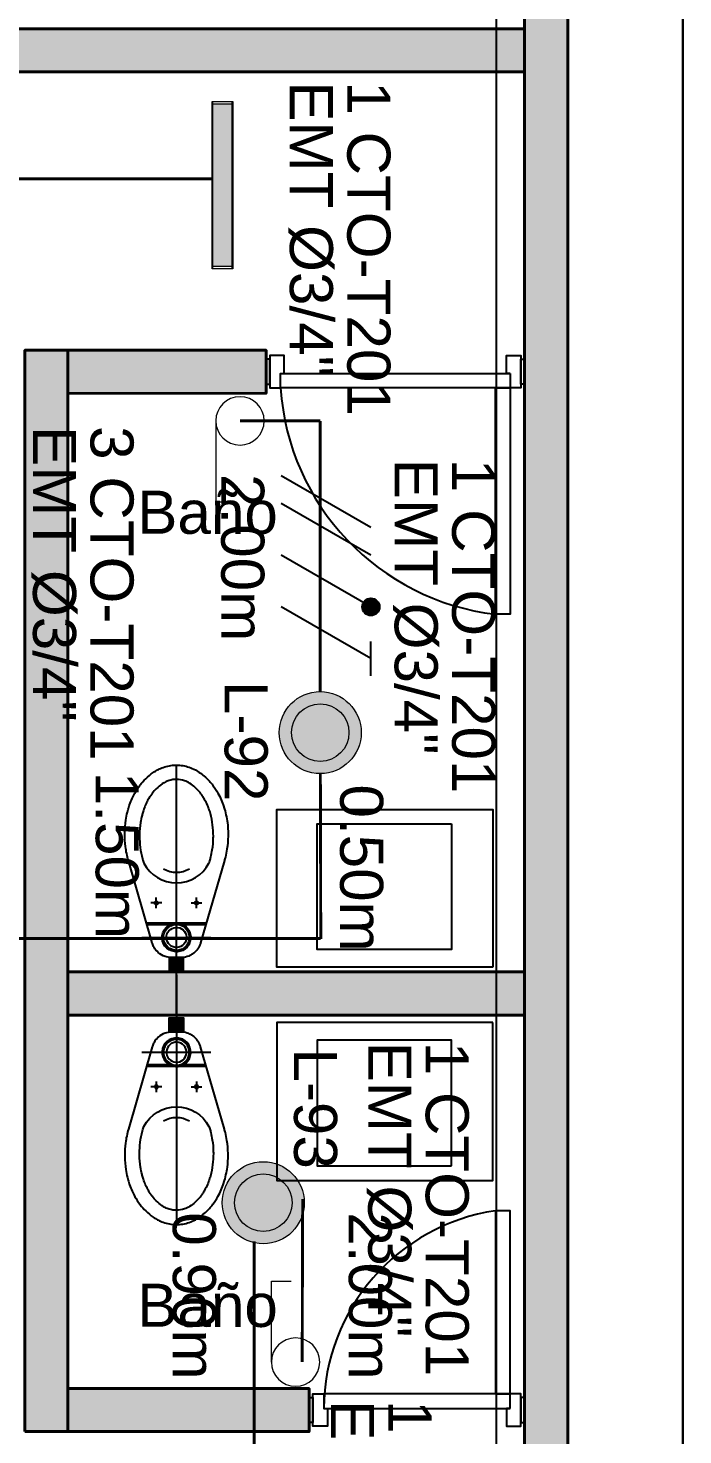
# Model space of a CAD drawing. Header units: metres. Extents: x 81 to 650, y -25 to 177.
# Drawn here: x 176.702 to 178.981, y 35.588 to 40.484 of the extents above; entities that cross this region are included whole.
import ezdxf
from ezdxf.lldxf.tags import DXFTag

# ---------------------------------------------------------------- set-up
doc = ezdxf.new("R2010")
doc.units = ezdxf.units.M
doc.linetypes.add('HIDDEN', pattern=[9.525, 6.35, -3.175])
for name, color, linetype in [('-ALAMBRADO', 7, 'Continuous'), ('1amobla', 2, 'Continuous'), ('AMOBLAMIENTO', 253, 'Continuous'), ('GG_PISO 2', 8, 'Continuous'), ('LUMINARIA LED CIRCULAR', 7, 'Continuous'), ('TEXTOS DE MEDIDAS', 7, 'Continuous')]:
    doc.layers.add(name, color=color, linetype=linetype)
for name, color, linetype, lineweight in [('-CN-GYD-INTERRUPTORES DE PARED', 3, 'Continuous', 20), ('-CN-GYD-LUMINARIA CINTA LED', 4, 'Continuous', 18), ('-CN-GYD-TUBERÍA ILUMINACION', 250, 'Continuous', 18), ('-CN-GYD-TUBERÍA PRINCIPAL ILUMINACION', 5, 'Continuous', 5), ('_TEXTO', 7, 'Continuous', 9), ('Muro', 251, 'Continuous', 40), ('Piso', 253, 'Continuous', 30), ('TEXTOS', 250, 'Continuous', 20)]:
    doc.layers.add(name, color=color, linetype=linetype, lineweight=lineweight)
doc.layers.add('A-HATCH CONCRETO', color=7, linetype='Continuous', true_color=0xc2c2c2)
doc.styles.get("Standard").update_dxf_attribs({"font": 'arial.ttf'})
tags = doc.linetypes.add('EMT_LINE', pattern='A,0.5,-0.2,["EMT",Standard,S=0.1,R=0,X=-0.1,Y=-0.05],-0.25', length=0.95).pattern_tags.tags
tags[6] = DXFTag(74, 10)

# ---------------------------------------------------------------- blocks, each defined once
blk = doc.blocks.new('OJO DE BUEY 12W')
at = {"layer": '-CN-GYD-TUBERÍA ILUMINACION', "linetype": 'EMT_LINE', "lineweight": 5, "ltscale": 10}
h = blk.add_hatch(color=256, dxfattribs=at)
h.dxf.hatch_style = 1
h.set_gradient(color1=(147, 149, 152), color2=(248, 246, 176), name='SPHERICAL')
edge = h.paths.add_edge_path()
edge.add_arc((0, 0), 72.7, 0, 360)
at = {"layer": 'A-HATCH CONCRETO', "transparency": 33554687}
h = blk.add_hatch(color=256, dxfattribs=at)
h.dxf.hatch_style = 1
h.paths.add_polyline_path([(-103.7, 0, 1), (103.7, 0, 1)])
h.paths.add_polyline_path([(72.7, 0, -1), (-72.7, 0, -1)], flags=16)
at = {"layer": '-CN-GYD-TUBERÍA ILUMINACION', "linetype": 'Continuous', "lineweight": 5, "ltscale": 10}
for radius in [103.7, 72.7]:
    blk.add_circle((0, 0), radius, dxfattribs=at)
blk = doc.blocks.new('INODORO')
at = {"layer": 'AMOBLAMIENTO'}
blk.add_hatch(color=255, dxfattribs=at).paths.add_polyline_path([(0.025, 0.05), (-0.025, 0.05), (-0.025, 0), (0.025, 0)])
at = {"layer": 'AMOBLAMIENTO', "extrusion": (-1.55665e-06, -4.47371e-06, 1)}
for p, q in [((-0.07, 0.2213, 13.5017), (-0.07, 0.2587, 13.5017)), ((0.07, 0.2213, 13.5017), (0.07, 0.2587, 13.5017)), ((-0.0513, 0.24, 13.5017), (-0.0887, 0.24, 13.5017)), ((0.0513, 0.24, 13.5017), (0.0887, 0.24, 13.5017)), ((0.103, 0.17, 13.5017), (-0.103, 0.17, 13.5017)), ((-0.0237, 0.164, 13.5017), (-0.1013, 0.164, 13.5017)), ((0.1013, 0.164, 13.5017), (0.0237, 0.164, 13.5017))]:
    blk.add_line(p, q, dxfattribs=at)
at = {"layer": 'AMOBLAMIENTO', "extrusion": (-1.55665e-06, -4.47371e-06, 1), "flags": 128}
for points, elevation in [([(0.1671, 0.3875), (0.0841, 0.1015, -0.016701), (0.0827, 0.097, -0.022806), (0.0804, 0.0911, -0.021821), (0.0776, 0.0856, -0.034751), (0.0723, 0.0775, -0.036571), (0.0655, 0.0699, -0.043988), (0.056, 0.0621, -0.052185), (0.0431, 0.0552, -0.082496), (0.0207, 0.0501, -0.014668), (0.0166, 0.05), (-0.0166, 0.05, -0.083909), (-0.0396, 0.0539, -0.098699), (-0.0632, 0.0678, -0.082496), (-0.0776, 0.0856, -0.052185), (-0.0834, 0.099, -0.009147), (-0.0841, 0.1015), (-0.1671, 0.3875, -0.038438), (-0.1773, 0.4362, -0.03221), (-0.18, 0.4779, -0.004356), (-0.18, 0.4836, -0.034754), (-0.176, 0.5285, -0.021818), (-0.1704, 0.5562, -0.013779), (-0.1656, 0.5734, -0.009024), (-0.1628, 0.582, -0.022804), (-0.1543, 0.6032, -0.021821), (-0.1445, 0.6227, -0.031515), (-0.1273, 0.6491, -0.003233), (-0.1258, 0.6511, -0.036571), (-0.1069, 0.6723, -0.043988), (-0.0805, 0.6939, -0.02205), (-0.0659, 0.7029, -0.030103), (-0.0513, 0.7099, -0.082496), (-0.0079, 0.7198, -0.014666), (0, 0.72, -0.083908), (0.0445, 0.7125, -0.043384), (0.0659, 0.7029, -0.055079), (0.1007, 0.6781, -0.050815), (0.1273, 0.6491, -0.03155), (0.1445, 0.6226, -0.052186), (0.1652, 0.5748, -0.001468), (0.1656, 0.5734, -0.042516), (0.1773, 0.5196, -0.03221), (0.18, 0.4779, -0.004357), (0.18, 0.4723, -0.034752), (0.176, 0.4274, -0.02182), (0.1704, 0.3996, -0.009707), (0.1671, 0.3875)], 13.5018), ([(0, 0.6701, 0.014666), (-0.005, 0.6699, 0.082496), (-0.0324, 0.6637, 0.044795), (-0.046, 0.6567, 0.007375), (-0.0496, 0.6542, 0.043988), (-0.0699, 0.6377, 0.036571), (-0.0844, 0.6214, 0.018877), (-0.0909, 0.6122, 0.015864), (-0.0979, 0.6006, 0.021821), (-0.1063, 0.584, 0.022804), (-0.1136, 0.5659, 0.01791), (-0.1181, 0.5512, 0.004894), (-0.1196, 0.5455, 0.021818), (-0.1248, 0.5196, 0.034754), (-0.1285, 0.4778, 0.004356), (-0.1285, 0.4725, 0.03221), (-0.126, 0.4336, 0.03362), (-0.1181, 0.3937, 0.010353), (-0.1156, 0.3852, 0.008488), (-0.1133, 0.3783)], 13.5017), ([(0.1134, 0.3783, 0.000935), (0.1136, 0.3791, 0.017908), (0.1181, 0.3937, 0.004894), (0.1196, 0.3995, 0.02182), (0.1249, 0.4253, 0.034752), (0.1285, 0.4672, 0.004357), (0.1286, 0.4725, 0.03221), (0.1261, 0.5114, 0.033619), (0.1181, 0.5512, 0.010353), (0.1157, 0.5597, 0.052186), (0.098, 0.6006, 0.015899), (0.0909, 0.6122, 0.066511), (0.0652, 0.6422, 0.040373), (0.046, 0.6567, 0.058094), (0.0282, 0.6653, 0.083908), (0, 0.6701)], 13.5017)]:
    blk.add_lwpolyline(points, format="xyb", dxfattribs=dict(at, elevation=elevation))
at = {"layer": 'AMOBLAMIENTO', "linetype": 'HIDDEN', "ltscale": 0.25, "extrusion": (-1.55665e-06, -4.47371e-06, 1), "elevation": 13.5017}
for points in [[(0, -0.1499), (0, 0.7201)], [(-0.12, 0.1201), (0.12, 0.1201)]]:
    blk.add_lwpolyline(points, dxfattribs=at)
at = {"layer": 'AMOBLAMIENTO', "extrusion": (-1.55665e-06, -4.47371e-06, 1), "elevation": 13.5017}
blk.add_lwpolyline([(0.025, 0.0501), (-0.025, 0.0501), (-0.025, 0.0001), (0.025, 0.0001)], close=True, dxfattribs=at)
at = {"layer": 'AMOBLAMIENTO', "extrusion": (-1.55665e-06, -4.47371e-06, 1)}
for major_axis, start_param, end_param in [((0.1211, -0.0421), 3.962815, 6.131668), ((0.0863, -0.03), 4.528683, 5.5658)]:
    blk.add_ellipse((0, 0.4382, 13.5017), major_axis=major_axis, ratio=1, start_param=start_param, end_param=end_param, dxfattribs=at)
for centre, major_axis in [((-0.07, 0.24, 13.5017), (0.00567, -0.00197)), ((0.07, 0.24, 13.5017), (0.00567, -0.00197)), ((0, 0.12, 13.5017), (0.0472, -0.0164)), ((0, 0.12, 13.5017), (0.0425, -0.0148)), ((0, 0.12, 13.5017), (0.0331, -0.0115))]:
    blk.add_ellipse(centre, major_axis=major_axis, ratio=1, dxfattribs=at)
blk = doc.blocks.new('A$Ce042a74c')
at = {"layer": 'A-HATCH CONCRETO', "ltscale": 0.03}
h = blk.add_hatch(color=256, dxfattribs=at)
h.dxf.hatch_style = 1
h.paths.add_polyline_path([(37.983, 8.975), (36.988, 8.975), (36.988, 8.825), (37.983, 8.825)])
h.paths.add_polyline_path([(38.9831, 11.6747), (38.983, 8.1747), (39.1331, 8.1747), (39.1331, 11.6747)])
h.paths.add_polyline_path([(38.983, 8.9751), (38.983, 8.975), (38.983, 8.825), (38.983, 8.825)], flags=17)
h.paths.add_polyline_path([(35.488, 8.9751), (30.9363, 8.975), (30.9363, 8.825), (35.488, 8.825)])
h.paths.add_polyline_path([(33.7871, 8.825), (33.7871, 8.825), (33.637, 8.825), (33.637, 8.825)], flags=17)
h.paths.add_polyline_path([(33.7871, 6.462), (33.6371, 6.462), (33.637, 7.8227), (33.7871, 7.8227)])
h.paths.add_polyline_path([(33.637, 7.4743), (33.637, 7.6244), (33.0033, 7.6244), (33.0033, 7.4749)])
h.paths.add_polyline_path([(31.5494, 7.4746), (31.5494, 7.6246), (32.2033, 7.6249), (32.2033, 7.4749)])
h.paths.add_polyline_path([(30.1855, 7.4748), (30.1855, 7.6248), (30.7494, 7.6252), (30.7494, 7.4751)])
h.paths.add_polyline_path([(30.4888, 6.4622), (30.3387, 6.4622), (30.3387, 7.4749), (30.4887, 7.4749)])
h.paths.add_polyline_path([(32.1379, 6.4621), (31.9879, 6.4621), (31.9878, 7.4747), (32.1379, 7.4747)])
h.paths.add_polyline_path([(26.5445, 6.462), (33.7871, 6.462), (33.7871, 6.312), (26.5445, 6.312)])
h.paths.add_polyline_path([(26.694, 7.4745), (26.694, 7.6246), (28.8855, 7.6252), (28.8855, 7.4751)])
h.paths.add_polyline_path([(26.5446, 6.462), (26.5429, 8.9751), (26.693, 8.9744), (26.693, 8.8243), (26.6938, 8.8245), (26.6947, 6.462)])
h.paths.add_polyline_path([(27.4459, 6.4622), (27.2959, 6.4622), (27.2958, 6.462), (27.4459, 6.462)])
h.paths.add_polyline_path([(26.5463, 11.676), (26.5463, 9.8751), (26.6913, 9.8751), (26.6963, 11.676)])
h.paths.add_polyline_path([(31.0871, 8.975), (30.9363, 8.975), (30.9364, 9.9775), (29.0338, 9.9768), (29.0356, 8.9751), (28.8855, 8.9751), (28.8834, 10.1259), (29.8356, 10.1259), (29.8356, 11.6748), (29.9856, 11.6748), (29.9856, 10.1259), (30.9364, 10.1259), (30.9363, 11.6748), (31.0871, 11.6748)])
h.paths.add_polyline_path([(31.8864, 8.9754), (32.0364, 8.9754), (32.0365, 8.975)])
h.paths.add_polyline_path([(26.5467, 11.6748), (39.1331, 11.6747), (39.1331, 11.8248), (26.5467, 11.8248)])
h.paths.add_polyline_path([(47.0807, 11.6748), (44.2307, 11.6747), (44.2307, 11.8248), (47.0807, 11.8248)])
h.paths.add_polyline_path([(47.9807, 54.6753), (47.8307, 54.6753), (47.8307, 3.892), (46.2411, 3.8921), (46.2411, 5.9057), (46.9307, 5.9058), (46.9307, 6.0558), (46.0911, 6.0557), (46.0911, 2.292), (47.0807, 2.2921), (47.0807, 2.4422), (46.2412, 2.4421), (46.2411, 3.7421), (47.8307, 3.742), (47.8307, 0.9504), (47.9807, 0.9504)])
h.paths.add_polyline_path([(27.3463, 2.9104), (27.3729, 2.7604), (26.6945, 2.7604), (26.6945, 0.5404), (26.5445, 0.5404), (26.5445, 2.9104)])
h.paths.add_polyline_path([(29.8831, 2.9104), (29.9113, 2.7604), (28.3483, 2.7604), (28.3765, 2.9104)])
h.paths.add_polyline_path([(32.1004, 2.9103), (32.1287, 2.7603), (30.8854, 2.7603), (30.9136, 2.9103)])
h.paths.add_polyline_path([(31.4379, 0.5404), (31.5879, 0.5404), (31.5879, 0.5658), (31.5879, 2.7603), (31.4379, 2.7603), (31.4379, 0.5658)])
h.paths.add_polyline_path([(33.14, 2.9103), (33.1134, 2.7603), (33.7371, 2.7603), (33.7371, 0.5404), (33.8871, 0.5404), (33.8871, 2.9103)])
h.paths.add_polyline_path([(26.5449, 0.3904), (33.8871, 0.3904), (33.8871, 0.5404), (26.5449, 0.5404)])
h.paths.add_polyline_path([(7.9254, 54.6759), (7.9254, 54.8259), (3.1, 54.8253), (3.1, 54.6753)])
h.paths.add_polyline_path([(37.3952, 51.5206), (37.2452, 51.5206), (37.2452, 54.6753), (37.3953, 54.6753)])
h.paths.add_polyline_path([(36.5332, 51.6706), (36.3832, 51.6706), (36.3832, 53.2753), (36.5332, 53.2753)])
h.paths.add_polyline_path([(28.8855, 51.5206), (28.8855, 51.6706), (37.2452, 51.6706), (37.2452, 51.5206)])
h.paths.add_polyline_path([(36.3832, 54.3253), (36.3832, 54.4753)])
h.paths.add_polyline_path([(29.0355, 52.6672), (28.8855, 52.6672), (28.8855, 53.2753), (29.0355, 53.2753)], flags=0)
h.paths.add_polyline_path([(29.0355, 52.6672), (28.8855, 52.6672), (28.8855, 53.2753), (29.0355, 53.2753)], flags=17)
h.paths.add_polyline_path([(29.0355, 52.6672), (28.8855, 52.6672), (28.8855, 53.2753), (29.0355, 53.2753)], flags=17)
h = blk.add_hatch(color=256, dxfattribs=at)
h.dxf.hatch_style = 1
h.paths.add_polyline_path([(47.8307, 7.0243), (47.8307, 7.1743), (39.133, 7.1742), (39.133, 7.1747), (38.983, 7.1747), (38.983, 7.1743), (36.3832, 7.1749), (36.3832, 6.312), (36.8832, 6.3114), (36.8832, 7.0247), (36.7331, 7.0247), (36.7331, 6.4614), (36.5333, 6.462), (36.5332, 7.0248)])
at = {"layer": '1amobla', "linetype": 'Continuous', "ltscale": 0.3}
blk.add_line((46.9307, 6.0558), (46.9307, 6.0243), dxfattribs=at)
at = {"layer": 'AMOBLAMIENTO'}
for points in [[(46.9307, 5.9371), (46.9433, 5.9371), (46.9433, 6.0243), (46.9307, 6.0243)], [(46.9814, 5.9752), (46.994, 5.9752), (46.994, 6.0369), (46.9433, 6.0369), (46.9433, 5.9245), (46.9814, 5.9245)], [(47.7799, 5.9752), (47.7673, 5.9752), (47.7673, 6.0369), (47.818, 6.0369), (47.818, 5.9245), (47.7799, 5.9245)], [(47.8307, 5.9371), (47.818, 5.9371), (47.818, 6.0243), (47.8307, 6.0243)], [(47.0807, 2.4108), (47.0934, 2.4108), (47.0934, 2.3237), (47.0807, 2.3237)], [(47.1314, 2.3728), (47.1441, 2.3728), (47.1441, 2.311), (47.0934, 2.311), (47.0934, 2.4235), (47.1314, 2.4235)], [(47.78, 2.3728), (47.7673, 2.3728), (47.7673, 2.311), (47.818, 2.311), (47.818, 2.4235), (47.78, 2.4235)], [(47.8307, 2.4108), (47.818, 2.4108), (47.818, 2.3237), (47.8307, 2.3237)]]:
    blk.add_lwpolyline(points, dxfattribs=at)
for points in [[(47.7799, 5.9752), (47.7799, 5.9245), (46.9814, 5.9245), (46.9814, 5.9752)], [(47.7292, 5.9245), (47.7799, 5.9245), (47.7799, 5.1369), (47.7292, 5.1369)], [(47.7293, 2.4235), (47.78, 2.4235), (47.78, 3.061), (47.7293, 3.061)], [(47.78, 2.3728), (47.78, 2.4235), (47.1314, 2.4235), (47.1314, 2.3728)]]:
    blk.add_lwpolyline(points, close=True, dxfattribs=at)
at = {"layer": 'AMOBLAMIENTO', "elevation": 0}
for points in [[(47.7203, 3.9081), (46.9686, 3.9081), (46.9686, 4.4579), (47.7203, 4.4579)], [(47.5756, 4.4077), (47.5756, 3.9699), (47.1086, 3.9699), (47.1086, 4.4077)], [(47.7203, 3.7165), (46.9686, 3.7165), (46.9686, 3.1667), (47.7203, 3.1667)], [(47.5756, 3.2169), (47.5756, 3.6548), (47.1086, 3.6548), (47.1086, 3.2169)]]:
    blk.add_lwpolyline(points, close=True, dxfattribs=at)
at = {"layer": 'AMOBLAMIENTO'}
for centre, radius, start, end in [((47.8289, 5.9805), 0.8494, 183.7828, 263.2612), ((47.8328, 2.3672), 0.7014, 98.4881, 179.5462)]:
    blk.add_arc(centre, radius, start, end, dxfattribs=at)
at = {"layer": 'Muro'}
for points in [[(47.9807, 54.6753), (47.8307, 54.6753), (47.8307, 0.9504), (47.9807, 0.9504)], [(47.8307, 7.0243), (47.8307, 7.1743), (36.5332, 7.1748), (36.5332, 7.0248)], [(46.0911, 2.292), (46.0911, 6.0557), (46.2411, 6.0557), (46.2412, 2.292)], [(46.2411, 6.0557), (46.9307, 6.0558), (46.9307, 5.9058), (46.2411, 5.9057)], [(47.8307, 3.892), (46.2411, 3.8921), (46.2411, 3.7421), (47.8307, 3.742)], [(46.2411, 2.4421), (47.0807, 2.4422), (47.0807, 2.2921), (46.2411, 2.292)]]:
    blk.add_lwpolyline(points, close=True, dxfattribs=at)
at = {"layer": 'Piso'}
blk.add_line((48.3816, 0.7674), (48.3816, 19.0865, -41.2555), dxfattribs=at)
at = {"layer": 'AMOBLAMIENTO', "extrusion": (0, 0, -1), "xscale": -1, "zscale": -1, "rotation": 359.9999841422492}
blk.add_blockref('INODORO', (-46.6186, 3.8921, 13.5017), dxfattribs=at)
at = {"layer": 'AMOBLAMIENTO', "extrusion": (0, 0, -1), "zscale": -1, "rotation": 180.0000158577508}
blk.add_blockref('INODORO', (-46.6186, 3.7325, 13.5017), dxfattribs=at)
at = {"layer": 'TEXTOS', "color": 8}
for p in [(46.4822, 5.417), (46.4822, 2.657)]:
    blk.add_text('Baño', height=0.15, rotation=359.9331, dxfattribs=at).set_placement(p)
blk = doc.blocks.new('3x')
at = {"layer": '-ALAMBRADO'}
h = blk.add_hatch(color=256, dxfattribs=at)
edge = h.paths.add_edge_path()
edge.add_arc((0.0777, 0.13), 0.025, 0, 360)
for p, q in [((-0.1524, 0.13), (-0.3025, -0.13)), ((-0.0724, 0.13), (-0.2225, -0.13)), ((0.0777, 0.13), (-0.0724, -0.13)), ((0.2277, 0.13), (0.0777, -0.13))]:
    blk.add_line(p, q, dxfattribs=at)
blk.add_lwpolyline([(0.2777, 0.13), (0.1777, 0.13)], dxfattribs=at)
blk.add_circle((0.0777, 0.13), 0.025, dxfattribs=at)
blk = doc.blocks.new('*U62')
at = {"layer": '-ALAMBRADO'}
blk.add_blockref('3x', (0, 0), dxfattribs=at)

msp = doc.modelspace()

# ---------------------------------------------------------------- hatches: boundary and pattern name
at = {"layer": '-CN-GYD-LUMINARIA CINTA LED'}
h = msp.add_hatch(dxfattribs=at)
h.set_pattern_fill('SWAMP', color=252, scale=0.5, angle=90)
h.set_pattern_definition([(360, (177.350334, 40.0094), (0.00168459, 0.00729449), [0.00042115, -0.00294803]), (90, (177.3505449, 40.0094001), (-0.00168459, 0.00729449), [0.000526434, -0.014062545]), (90, (177.3505975, 40.0094001), (-0.00168459, 0.00729449), [0.00042115, -0.01416783]), (90, (177.3504922, 40.0094001), (-0.00168459, 0.00729449), [0.00042115, -0.01416783]), (76.9961, (177.3506502, 40.0094), (-0.00168459, 0.00729449), [0.00029946, -0.007187024]), (103.0039, (177.3504396, 40.0094), (-0.00336918, 3e-12), [0.00029946, -0.007187024])])
h.paths.add_polyline_path([(177.4108, 40.2203), (177.3452, 40.2203), (177.3452, 39.654), (177.4108, 39.654)])

# ---------------------------------------------------------------- linework, layer by layer
at = {"layer": '-CN-GYD-INTERRUPTORES DE PARED', "color": 3, "extrusion": (0, 0, -1)}
for p, q in [((177.3552, 39.1167), (177.3552, 38.8355)), ((177.3552, 38.8355), (177.4239, 38.8355)), ((177.5486, 35.841), (177.5486, 36.1222)), ((177.5486, 36.1222), (177.6173, 36.1222))]:
    msp.add_line(p, q, dxfattribs=at)
for centre in [(-177.4394, 39.1167), (-177.6328, 35.841)]:
    msp.add_circle(centre, 0.0842, dxfattribs=at)
at = {"layer": '-CN-GYD-LUMINARIA CINTA LED', "color": 4}
for p, q in [((177.342, 40.2282), (177.4139, 40.2282)), ((177.342, 39.6461), (177.342, 40.2282)), ((177.3452, 39.6461), (177.3452, 40.2282)), ((177.3452, 40.2203), (177.4108, 40.2203)), ((177.4108, 40.2282), (177.4108, 39.6461)), ((177.4139, 40.2282), (177.4139, 39.6461)), ((177.4139, 39.6461), (177.342, 39.6461)), ((177.4108, 39.654), (177.3452, 39.654))]:
    msp.add_line(p, q, dxfattribs=at)
at = {"layer": '-CN-GYD-TUBERÍA PRINCIPAL ILUMINACION', "linetype": 'EMT_LINE', "ltscale": 10, "const_width": 0.01}
for points in [[(175.2944, 39.959), (177.342, 39.959)], [(177.7186, 39.1167), (177.4394, 39.1167)], [(177.7186, 39.1167), (177.7186, 38.1722)], [(177.7191, 37.8888), (177.7206, 37.3134)], [(176.3195, 37.3149), (177.7206, 37.3149)], [(177.4885, 36.2614), (177.4885, 35.0434)]]:
    msp.add_lwpolyline(points, dxfattribs=at)
at = {"layer": '-CN-GYD-TUBERÍA PRINCIPAL ILUMINACION', "linetype": 'EMT_LINE', "ltscale": 10}
msp.add_lwpolyline([(177.6558, 35.841, 0.01, 0.01, 0), (177.6574, 36.4039, 0.01, 0.01, 0), (177.663, 36.4039, 0, 0, 0)], format="xyseb", dxfattribs=at)
at = {"layer": 'GG_PISO 2', "color": 9, "true_color": 0xc7c8ca}
msp.add_lwpolyline([(178.331, 88.2387), (178.331, 32.1128)], dxfattribs=at)

# ---------------------------------------------------------------- block references
msp.add_blockref('A$Ce042a74c', (130.5994, 33.3068))
at = {"layer": '_TEXTO', "linetype": 'Continuous', "ltscale": 10, "xscale": 1.2, "yscale": 1.2, "zscale": 320, "rotation": 270}
msp.add_blockref('*U62', (177.739, 38.5624), dxfattribs=at)
at = {"layer": 'LUMINARIA LED CIRCULAR', "xscale": 0.001376266053337223, "yscale": 0.001376266053337223, "zscale": 0.7960534263122458}
for p in [(177.7186, 38.0316), (177.5203, 36.3956)]:
    msp.add_blockref('OJO DE BUEY 12W', p, dxfattribs=at)

# ---------------------------------------------------------------- texts
at = {"layer": 'TEXTOS', "char_height": 0.15, "width": 1.361209, "attachment_point": 1, "rotation": 270}
for s, insert in [('\\A1;\\pxsm0.8;1 CTO-T201\\PEMT Ø3/4"       ', (177.9628, 40.2985)), ('\\A1;\\pxsm0.8;3 CTO-T201\\PEMT Ø3/4"       ', (177.0688, 39.0984)), ('\\A1;\\pxsm0.8;1 CTO-T201\\PEMT Ø3/4"       ', (178.3277, 38.9844)), ('\\A1;\\pxsm0.8;1 CTO-T201\\PEMT Ø3/4"       ', (178.2357, 36.9559)), ('\\A1;\\pxsm0.8;1 CTO-T201\\PEMT Ø3/4"       ', (178.1062, 35.7085))]:
    msp.add_mtext(s, dxfattribs=dict(at, insert=insert))
at = {"layer": 'TEXTOS', "char_height": 0.15, "attachment_point": 1, "rotation": 270}
for s, insert in [('\\pxqc;L-92', (177.5359, 38.3885)), ('\\pxqc;L-93', (177.7774, 37.1098))]:
    msp.add_mtext_dynamic_manual_height_columns(s, width=0.773487, gutter_width=0.325, heights=[0], dxfattribs=dict(at, insert=insert))
at = {"layer": 'TEXTOS DE MEDIDAS', "char_height": 0.15, "width": 0.447839, "attachment_point": 1, "rotation": 270}
for s, insert in [('\\A1;2.00m', (177.5239, 38.932)), ('\\A1;1.50m', (177.0871, 37.8953)), ('\\A1;0.50m', (177.9378, 37.8513)), ('\\A1;0.90m', (177.3555, 36.3624)), ('\\A1;2.00m', (177.9681, 36.3624))]:
    msp.add_mtext(s, dxfattribs=dict(at, insert=insert))

doc.saveas('drawing.dxf')
